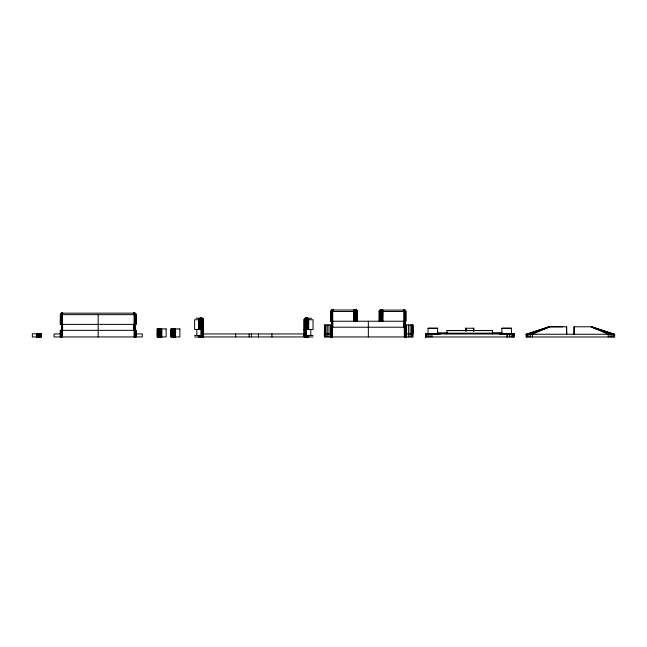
<?xml version="1.0" encoding="UTF-8"?>
<svg xmlns="http://www.w3.org/2000/svg" width="647" height="647" viewBox="0 0 647 647"><rect width="100%" height="100%" fill="white"/><g stroke="black" fill="none" stroke-linecap="round" stroke-linejoin="round"><path stroke-width="0.97" d="M566.618 331.264L566.618 334.256L566.618 326.784L549.424 326.784L526.092 334.256L526.092 336.982L614.65 336.982L614.65 334.256L591.293 326.784L574.099 326.784L574.099 334.256L574.099 326.784M306.314 318.259L306.314 336.941M62.597 313.471L62.622 313.172A1.496 0.639 -90 0 0 61.934 314.652L61.934 336.941M509.464 333.989L514.033 333.981L511.162 333.682M425.993 336.755L425.491 336.974L514.033 336.974L514.05 333.682L510.515 333.755M383.056 310.115L383.008 321.236M62.363 313.471L62.484 313.156A1.496 0.793 -90 0 0 61.659 314.652L61.659 336.941M332.865 310.22L332.938 310.018A1.496 0.793 -90 0 0 332.162 311.514L332.105 336.941M62.152 313.471L62.387 313.156A1.496 0.93 -90 0 0 61.4 314.652L61.4 324.382M201.193 318.243L201.007 329.46M306.217 318.243L306.023 336.941M201.08 318.243L200.716 329.46M306.12 318.243L305.732 336.941M544.095 329.145L549.424 326.784L562.882 326.784M541.919 329.768L549.424 326.784L526.601 334.256L526.577 336.982M382.717 310.107L382.466 321.236M541.984 329.501L549.424 326.784L532.497 334.256L532.497 336.982M527.588 334.256L549.424 326.784L530.613 334.256L530.613 336.982M428.314 333.755L425.475 333.763L430.02 333.989M356.319 310.94L355.963 310.018L332.348 310.018A1.496 1.456 -90 0 0 330.908 311.514L330.86 321.236L405.863 321.236L405.863 311.514A1.415 1.415 0 0 0 404.456 310.107L380.654 310.107A1.415 1.407 0 0 0 379.239 311.514L379.239 321.236M357.443 321.236L357.467 311.514L330.843 311.514A1.496 1.496 0 0 1 332.34 310.018M379.239 311.514L405.863 311.514A1.415 1.399 -90 0 0 404.448 310.107M60.616 314.086A1.496 1.383 90 0 1 61.894 313.164L134.519 313.156A1.496 1.496 0 0 1 136.024 314.652L60.341 314.652L60.341 324.382L136.024 324.382L136.007 314.652A1.496 1.488 -90 0 0 134.519 313.164M196.073 318.243L202.034 318.243A1.496 1.294 -90 0 1 203.255 319.739L203.255 336.941M311.547 318.243L305.594 318.243A1.496 1.448 -90 0 0 304.147 319.739M332.008 324.98L324.398 324.98L324.406 336.941L412.98 336.941L412.98 324.98L404.448 324.98M330.512 327.22L406.195 327.22L406.122 336.941M428.096 328.377L437.647 328.377M501.878 328.377L511.437 328.377M203.538 329.46L194.585 329.46L194.585 319.739L203.538 319.739L203.538 336.941L203.481 319.739A1.496 1.496 -90 0 0 202.042 318.243M304.09 329.46L313.043 329.46L313.043 319.739L304.09 319.739L304.09 336.941M60.357 330.358L60.357 336.941L60.341 330.358L136.024 330.358L136.007 336.941M492.569 330.568L446.956 330.568L492.577 330.455L492.569 333.933M437.485 333.092L447.57 333.027M491.955 333.092L502.048 333.027M437.477 333.229L502.04 333.156M429.01 333.755L425.475 333.755L425.491 336.974M41.327 333.803L32.35 333.803L32.35 336.941L41.327 336.941L41.246 333.803M499.209 333.989L514.042 333.917L514.033 336.974M60.074 333.949L54.057 333.949L54.057 336.941L142.308 336.941L142.308 333.949L135.288 333.949M203.029 333.949L304.6 333.949M324.414 333.949L330.835 333.949M406.502 333.949L412.98 333.949L412.94 324.98M514.042 333.989L425.491 333.989L440.316 333.989M526.076 334.256L614.65 334.256M194.585 335.445L203.538 335.445M304.09 335.445L313.043 335.445M194.585 336.941L313.043 336.941M513.548 336.755L514.05 336.755M201.411 318.243L201.888 319.545L201.896 336.941M306.549 318.243L306.913 329.46M600.618 330.18L591.301 326.784L608.188 334.256L608.188 336.982M353.974 310.018L354.241 321.236M596.671 328.919L591.301 326.784L614.14 334.256L614.14 336.982M596.639 329.145L591.301 326.784L613.154 334.256L613.154 336.982M355.939 310.22L355.987 310.034A1.496 1.496 0 0 1 357.467 311.514M133.872 313.156L134.018 313.172A1.496 0.574 -90 0 1 134.414 313.471M306.435 318.243L306.621 329.46M356.489 310.94A1.496 0.574 -90 0 0 355.963 310.018A1.496 1.189 -90 0 1 357.152 311.514L357.257 321.236L357.411 311.514A1.496 1.383 -90 0 0 355.963 310.018L356.06 310.22M201.435 318.259L201.605 336.941M134.204 313.471L134.075 313.213A1.496 0.93 -90 0 1 134.956 314.652L134.956 336.941M403.833 310.212L403.777 310.107A1.415 0.744 -90 0 1 404.545 311.514L404.577 327.22M353.65 310.034L353.699 321.236M133.994 313.471L133.929 313.213A1.496 0.793 -90 0 1 134.705 314.652L134.705 336.941M133.759 313.471L133.743 313.213A1.496 0.639 -90 0 1 134.422 314.652L134.422 336.941M566.618 326.784L566.626 334.256M201.314 318.68L201.314 336.941M611.771 336.982L611.771 334.256L591.293 326.784L610.081 334.256L610.081 336.982M528.923 336.982L528.923 334.256L549.424 326.784L527.548 334.256L527.548 336.982M513.548 333.682L513.524 336.974M512.578 333.989L512.545 336.974M511.437 333.917L511.445 328.15L501.886 328.15L501.878 333.917M511.195 333.917L511.154 336.982M509.464 333.917L509.464 336.982M507.58 333.917L507.58 336.982M506.949 333.989L506.949 336.982M473.79 331.021L473.79 328.247L465.719 328.247L465.719 331.021M473.669 328.247L473.661 331.021M473.434 328.247L473.434 331.021M466.075 328.247L466.075 331.021M465.808 328.247L465.848 331.021M446.956 330.439L446.956 333.933M437.647 333.917L437.631 328.15L428.079 328.15L428.096 333.917M431.905 333.917L431.905 336.982M430.02 333.917L430.02 336.982M428.33 333.917L428.33 336.982M426.955 333.917L426.955 336.974M425.993 333.682L425.985 336.974M412.479 324.98L412.454 336.941M411.476 336.941L411.468 324.98M410.085 324.98L410.085 336.941M408.394 324.98L408.394 336.941M406.51 324.98L406.502 336.941M406.041 327.22L406.025 336.941M405.92 327.22L405.92 336.941M405.709 311.514L405.798 321.236M405.766 327.22L405.766 336.941M405.564 321.236L405.588 311.514A1.415 1.221 -90 0 0 404.343 310.107M405.58 327.22L405.58 336.941M405.434 311.514L405.434 321.236L405.402 311.514A1.415 1.124 -90 0 0 404.278 310.107M405.37 327.22L405.37 336.941M405.248 311.514L405.248 321.236M405.135 336.941L405.038 311.514A1.415 0.995 -90 0 0 404.043 310.107A1.415 0.704 90 0 1 404.31 310.212M404.925 321.236L404.876 336.941M404.747 327.22L404.804 311.514A1.415 0.873 -90 0 0 403.93 310.107A1.415 0.542 -90 0 1 404.149 310.212M404.707 321.236L404.601 336.941M404.44 321.236L404.44 327.22M404.31 336.941L404.27 311.514A1.415 0.607 -90 0 0 403.663 310.107M404.116 321.236L404.116 327.22M403.946 327.22L403.979 311.514A1.415 0.453 -90 0 0 403.518 310.107M381.932 321.236L381.932 311.514A1.415 0.445 -90 0 1 382.377 310.107M381.431 321.236L381.431 311.514A1.415 0.623 -90 0 1 382.053 310.107M380.962 321.236L380.962 311.514A1.415 0.793 -90 0 1 381.754 310.107M380.533 321.236L380.533 311.514A1.415 0.946 -90 0 1 381.479 310.107M380.153 321.236L380.153 311.514A1.415 1.084 -90 0 1 381.237 310.107M379.838 321.236L379.838 311.514A1.415 1.197 -90 0 1 381.034 310.107M379.579 321.236L379.579 311.514A1.415 1.294 -90 0 1 380.873 310.107M379.441 321.236L379.393 311.514A1.415 1.302 -90 0 1 380.662 310.107A1.415 1.399 -90 0 0 379.255 311.514M379.279 321.236L379.352 311.514A1.415 1.359 -90 0 1 380.751 310.107L380.735 310.107A1.415 1.003 -90 0 0 380.299 310.212A1.415 0.857 -90 0 1 380.687 310.107A1.415 1.124 -90 0 0 379.7 310.811M368.353 321.236L368.353 336.941M357.023 321.236L357.128 311.514A1.496 1.367 -90 0 0 355.761 310.018M355.874 310.018A1.496 1.44 -90 0 1 357.314 311.514A1.496 1.294 -90 0 0 355.963 310.018A1.496 0.914 90 0 1 356.877 311.514L356.877 321.236M356.554 321.236L356.554 311.514A1.496 1.148 -90 0 0 355.405 310.018M356.173 321.236L356.173 311.514A1.496 1.003 -90 0 0 355.171 310.018M355.745 321.236L355.745 311.514A1.496 0.841 -90 0 0 354.904 310.018M355.276 321.236L355.276 311.514A1.496 0.663 -90 0 0 354.613 310.018M354.774 321.236L354.774 311.514A1.496 0.469 -90 0 0 354.297 310.018M332.76 321.236L332.76 327.22M332.728 321.236L332.728 311.514A1.496 0.485 -90 0 1 333.213 310.018M332.59 321.236L332.59 327.22M332.396 336.941L332.437 311.514A1.496 0.639 -90 0 1 333.076 310.018M332.267 321.236L332.267 327.22M332 321.236L331.96 327.22M331.83 336.941L331.903 311.514A1.496 0.93 -90 0 1 332.833 310.018A1.496 0.574 -90 0 0 332.509 310.22M331.676 321.236L331.782 327.22M331.571 336.941L331.668 311.514A1.496 1.051 90 0 1 332.72 310.018A1.496 0.752 -90 0 0 332.34 310.22M331.458 321.236L331.458 311.514A1.496 1.165 -90 0 1 332.623 310.018A1.496 0.914 90 0 0 332.178 310.22M331.272 321.236L331.272 311.514A1.496 1.262 -90 0 1 332.542 310.018A1.496 1.351 -90 0 0 331.118 311.514L331.118 321.236M331.337 327.22L331.337 336.941M331.127 327.22L331.127 336.941M330.997 311.514L330.908 321.236M330.94 327.22L330.94 336.941M330.835 324.98L330.835 336.941M330.666 327.22L330.682 336.941M330.528 327.22L330.512 336.941M328.951 324.98L328.951 336.941M327.261 324.98L327.261 336.941M325.886 324.98L325.886 336.941M324.915 324.98L324.915 336.941M310.803 329.46L310.803 335.445M308.643 329.46L308.724 319.739A1.496 1.464 -90 0 0 307.26 318.243A1.496 1.343 -90 0 1 308.522 319.739L308.522 329.46M308.643 335.445L308.724 336.941M308.522 335.445L308.522 336.941M308.368 319.739L308.368 329.46M308.368 335.445L308.368 336.941M308.19 329.46L308.19 319.739A1.496 1.132 -90 0 0 307.05 318.243M308.19 335.445L308.19 336.941M307.972 329.46L307.972 319.739A1.496 1.011 -90 0 0 306.969 318.243A1.496 0.865 -90 0 1 307.487 318.68M307.972 335.445L307.972 336.941M307.737 329.46L307.737 319.739A1.496 0.865 90 0 0 306.872 318.243M307.737 335.445L307.737 336.941M307.479 329.46L307.479 319.739A1.496 0.704 -90 0 0 306.775 318.243M307.479 335.445L307.479 336.941M307.204 329.46L307.204 319.739A1.496 0.542 -90 0 0 306.662 318.243M307.204 335.445L307.204 336.941M306.913 335.445L306.913 336.941M306.621 335.445L306.621 336.941M306.508 329.46L306.508 335.445M306.46 329.46L306.395 335.445M306.096 329.46L306.096 335.445M305.829 329.46L305.829 335.445M305.457 336.941L305.457 319.739A1.496 0.574 -90 0 1 306.031 318.243M305.36 329.46L305.36 335.445M305.19 336.941L305.19 319.739A1.496 0.752 -90 0 1 305.942 318.243A1.496 0.914 -90 0 0 304.947 319.739M305.044 329.46L305.044 335.445M304.947 319.739L304.947 336.941M304.729 336.941L304.729 319.739A1.496 1.059 90 0 1 305.788 318.243M304.632 329.46L304.632 335.445M304.535 336.941L304.535 319.739A1.496 1.189 -90 0 1 305.724 318.243A1.496 1.294 -90 0 0 304.373 319.739L304.373 336.941M304.244 319.739L304.244 336.941M271.934 333.949L271.934 336.941M258.468 333.949L258.468 336.941M251.4 333.949L251.4 336.941M249.16 333.949L249.16 336.941M235.678 333.949L235.678 336.941M203.093 336.941L203.093 319.739A1.496 1.189 -90 0 0 201.904 318.243M202.996 329.46L202.996 335.445M202.899 319.739L202.899 336.941M202.681 336.941L202.681 319.739A1.496 0.914 -90 0 0 201.767 318.243M202.584 329.46L202.584 335.445M202.438 336.941L202.438 319.739A1.496 0.752 -90 0 0 201.686 318.243M202.171 336.941L202.171 319.739A1.496 0.574 -90 0 0 201.597 318.243M202.107 329.46L202.107 335.445M201.799 329.46L201.799 335.445M201.532 329.46L201.532 335.445M201.419 329.46L201.419 335.445M201.12 329.46L201.168 335.445M201.007 335.445L201.007 336.941M200.716 335.445L200.716 336.941M200.424 329.46L200.424 319.739A1.496 0.542 -90 0 1 200.966 318.243M200.424 335.445L200.424 336.941M200.149 329.46L200.149 319.739A1.496 0.704 90 0 1 200.853 318.243A1.496 0.704 -90 0 0 200.352 318.68M200.149 335.445L200.149 336.941M199.891 329.46L199.891 319.739A1.496 0.865 -90 0 1 200.756 318.243M199.891 335.445L199.891 336.941M199.656 329.46L199.656 319.739A1.496 1.011 -90 0 1 200.659 318.243M199.656 335.445L199.656 336.941M199.438 329.46L199.438 319.739A1.496 1.132 -90 0 1 200.578 318.243M199.438 335.445L199.438 336.941M199.26 329.46L199.26 319.739A1.496 1.245 -90 0 1 200.505 318.243A1.496 1.343 -90 0 0 199.106 319.739L199.106 329.46M199.26 335.445L199.26 336.941M199.106 335.445L199.106 336.941M198.985 319.739L198.985 329.46L198.904 319.739A1.496 1.407 -90 0 1 200.4 318.243M196.825 329.46L196.825 335.445M175.572 328.943L175.491 336.941M175.369 328.943L175.369 336.941M175.216 328.943L175.216 336.941M175.038 328.943L175.038 336.941M174.819 328.943L174.819 336.941M174.585 328.943L174.585 336.941M174.326 328.943L174.326 336.941M174.051 328.943L174.051 336.941M173.76 328.943L173.76 336.941M173.469 328.943L173.469 336.941M173.161 328.943L173.161 336.941M172.87 328.943L172.87 336.941M172.579 328.943L172.579 336.941M172.304 328.943L172.304 336.941M172.037 328.943L172.037 336.941M171.795 328.943L171.795 336.941M171.576 328.943L171.576 336.941M171.382 328.943L171.382 336.941M171.22 328.943L171.22 336.941M171.091 328.943L171.091 336.941M161.726 328.927L161.815 336.933M161.613 328.927L161.613 336.933M161.459 328.927L161.459 336.933M161.273 328.927L161.273 336.933M161.063 328.927L161.063 336.933M160.828 328.927L160.828 336.933M160.569 328.927L160.569 336.933M160.294 328.927L160.294 336.933M160.003 328.927L160.003 336.933M159.704 328.927L159.704 336.933M159.405 328.927L159.405 336.933M159.105 328.927L159.105 336.933M158.822 328.927L158.822 336.933M158.547 328.927L158.547 336.933M158.28 328.927L158.28 336.933M158.038 328.927L158.038 336.933M157.819 328.927L157.819 336.933M157.625 328.927L157.625 336.933M157.456 328.927L157.456 336.933M157.326 328.927L157.326 336.933M135.943 324.382L135.862 314.652A1.496 1.383 -90 0 0 134.463 313.164A1.496 1.294 -90 0 1 135.724 314.652L135.741 324.382M135.854 330.358L135.862 336.941M135.741 330.358L135.724 336.941M135.555 324.382L135.587 314.652A1.496 1.262 -90 0 0 134.325 313.164A1.496 1.189 -90 0 1 135.466 314.086M135.587 330.358L135.555 336.941M135.409 324.382L135.409 314.652A1.496 1.059 -90 0 0 134.301 313.164M135.409 330.358L135.409 336.941M135.199 324.382L135.199 314.652A1.496 1.051 -90 0 0 134.139 313.164A1.496 0.752 -90 0 1 134.608 313.471M135.199 330.358L135.199 336.941M134.746 324.382L134.859 330.358M134.527 324.382L134.568 330.358M134.341 324.382L134.261 330.358M134.131 336.941L134.131 314.652A1.496 0.485 -90 0 0 133.646 313.164M133.945 324.382L133.945 330.358M133.767 324.382L133.767 330.358M98.182 314.652L98.182 336.941M62.589 324.382L62.589 330.358M62.411 324.382L62.411 330.358M62.225 336.941L62.225 314.652A1.496 0.485 -90 0 1 62.71 313.164M62.096 324.382L62.096 330.358M61.716 324.382L61.691 330.358M61.546 324.382L61.497 330.358M61.4 330.358L61.4 336.941M61.166 324.382L61.166 314.652A1.496 1.051 -90 0 1 62.217 313.164A1.496 0.914 90 0 0 61.57 313.471M61.166 330.358L61.166 336.941M60.955 324.382L60.955 314.652A1.496 1.165 -90 0 1 62.12 313.164A1.496 1.262 -90 0 0 60.769 314.652L60.769 324.382M60.955 330.358L60.955 336.941M60.769 330.358L60.769 336.941M60.616 324.382L60.616 314.652A1.496 1.351 -90 0 1 61.966 313.164A1.496 1.189 -90 0 0 60.891 314.086M60.616 330.358L60.616 336.941M60.494 324.382L60.494 314.652A1.496 1.456 -90 0 1 61.869 313.164A1.496 1.415 -90 0 0 60.494 314.652L60.357 324.382M60.494 330.358L60.494 336.941M41.157 333.803L41.157 336.941M41.028 333.803L41.028 336.941M40.858 333.803L40.858 336.941M40.664 333.803L40.664 336.941M40.446 333.803L40.446 336.941M40.203 333.803L40.203 336.941M39.936 333.803L39.936 336.941M39.661 333.803L39.661 336.941M39.37 333.803L39.37 336.941M39.079 333.803L39.079 336.941M38.763 333.803L38.763 336.941M38.456 333.803L38.456 336.941M38.157 333.803L38.157 336.941M37.866 333.803L37.866 336.941M37.591 333.803L37.591 336.941M37.332 333.803L37.332 336.941M37.097 333.803L37.097 336.941M36.887 333.803L36.887 336.941M36.709 333.803L36.709 336.941M36.556 333.803L36.556 336.941M36.442 333.803L36.442 336.941M307.228 318.243A1.496 1.407 -90 0 1 308.643 319.739M379.943 310.811A1.415 0.857 -90 0 1 380.08 310.52M379.813 310.811A1.415 1.003 -90 0 1 380.072 310.398M355.599 310.018A1.496 1.27 -90 0 1 356.877 311.514M355.963 310.018A1.496 0.752 -90 0 1 356.659 310.94M380.501 310.212A1.415 0.542 -90 0 1 380.711 310.107A1.415 0.704 -90 0 0 380.428 310.212M405.079 310.811A1.415 1.003 -90 0 0 404.213 310.107A1.415 0.857 -90 0 1 404.456 310.212M404.739 310.52A1.415 0.857 -90 0 1 404.876 310.811M61.95 313.471A1.496 0.574 -90 0 1 62.298 313.164M61.748 313.471A1.496 0.752 -90 0 1 62.209 313.164M134.228 313.164A1.496 0.914 -90 0 1 135.077 314.086M60.333 314.652A1.496 1.496 0 0 1 61.837 313.164M166.133 328.927L157.181 328.927L157.181 336.933L166.133 336.933L166.133 328.927M179.89 328.943L170.937 328.943L170.937 336.941L179.89 336.941L179.89 328.943M198.985 336.941L198.985 335.445L198.904 336.941"/></g></svg>
